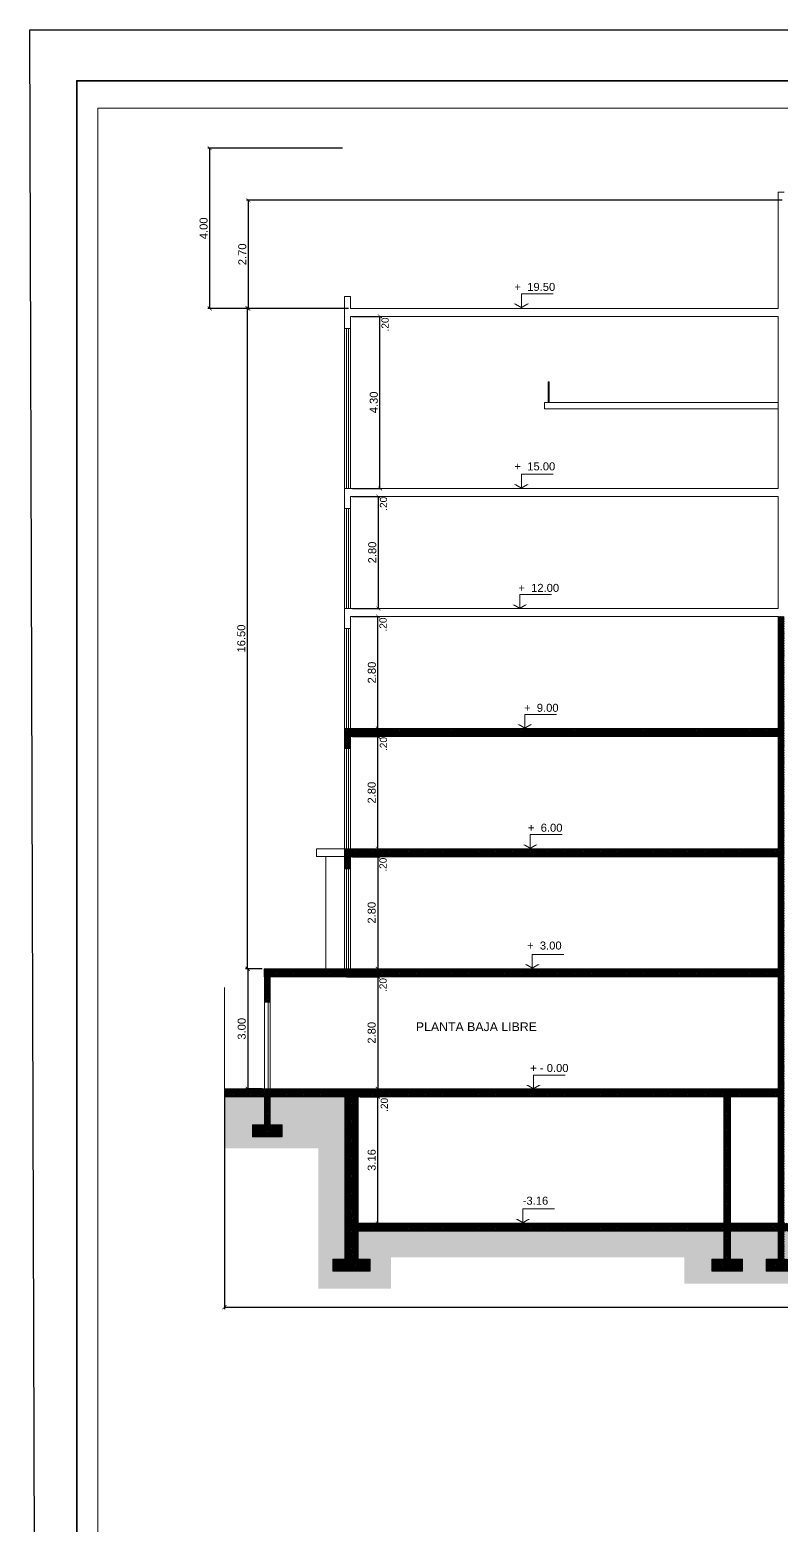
# Model space of a CAD drawing. Header units: millimetres. Extents: x 0 to 126, y 0 to 76.
# Drawn here: x 0 to 18.76, y 38.61 to 75.97 of the extents above; entities that cross this region are included whole.
import ezdxf
from ezdxf.enums import TextEntityAlignment as Align

# ---------------------------------------------------------------- set-up
doc = ezdxf.new("R2010")
doc.units = ezdxf.units.MM
for name, color, linetype, lineweight in [('1_MARCO', 7, 'Continuous', 35), ('1_ROTULO', 102, 'Continuous', 15), ('ARQUITECTÓNICO', 152, 'Continuous', 0)]:
    doc.layers.add(name, color=color, linetype=linetype, lineweight=lineweight)
doc.layers.add('_AR_Membrete', color=7, linetype='Continuous')
doc.layers.add('colum', color=1, linetype='Continuous')
doc.styles.add('PANROMAN', font='arial.ttf', dxfattribs={"height": 0.4})
doc.styles.get("Standard").update_dxf_attribs({"font": 'arial.ttf'})
doc.dimstyles.new('COTAS75', dxfattribs={"dimscale": 0, "dimtxt": 0.2, "dimasz": 0.1, "dimexe": 0.05, "dimexo": 0.05, "dimgap": 0.05, "dimtad": 1, "dimzin": 5, "dimdsep": 46, "dimtxsty": 'Standard', "dimblk1": 'ARCHTICK', "dimblk2": 'ARCHTICK', "dimsah": 1, "dimcen": 2.5, "dimclrd": 254, "dimclre": 1, "dimclrt": 256, "dimadec": 0, "dimazin": 0, "dimtfac": 1, "dimtix": 1, "dimtmove": 2, "dimatfit": 3, "dimldrblk": 'ARCHTICK', "dimfxl": 1, "dimtolj": 1, "dimtzin": 0, "dimarcsym": 0})
pattern_1 = [(45, (-745.800122, -61.529473), (-0.0212132034, 0.0212132034), []), (135, (-745.800122, -61.529473), (-0.0212132034, -0.0212132034), [])]

# ---------------------------------------------------------------- blocks, each defined once
blk = doc.blocks.new('_ArchTick')
at = {"layer": 'colum', "color": 0, "linetype": 'ByBlock', "const_width": 0.15}
blk.add_lwpolyline([(-0.5, -0.5), (0.5, 0.5)], dxfattribs=at)
blk = doc.blocks.new('*D59')
at = {"layer": 'ARQUITECTÓNICO', "color": 1, "lineweight": -2, "ltscale": 0.3, "transparency": 16777216}
for p, q in [((8.244, 49.315), (8.737, 49.315)), ((8.244, 46.155), (8.737, 46.155))]:
    blk.add_line(p, q, dxfattribs=at)
at = {"layer": 'ARQUITECTÓNICO', "color": 254, "lineweight": -2, "ltscale": 0.3, "transparency": 16777216}
blk.add_line((8.687, 46.155), (8.687, 49.315), dxfattribs=at)
at = {"layer": 'Defpoints', "color": 0, "ltscale": 0.3, "transparency": 16777216}
for p in [(8.194, 49.315), (8.687, 49.315), (8.194, 46.155)]:
    blk.add_point(p, dxfattribs=at)
at = {"layer": 'ARQUITECTÓNICO', "color": 254, "lineweight": -2, "ltscale": 0.3, "transparency": 16777216, "xscale": 0.1, "yscale": 0.1, "zscale": 0.1}
for p, rotation in [((8.687, 49.315), 90), ((8.687, 46.155), 270)]:
    blk.add_blockref('_ArchTick', p, dxfattribs=dict(at, rotation=rotation))
at = {"layer": 'ARQUITECTÓNICO', "ltscale": 0.3, "transparency": 16777216, "insert": (8.535, 47.735), "char_height": 0.2, "attachment_point": 5, "rotation": 90}
blk.add_mtext('\\A1;3.16', dxfattribs=at)
blk = doc.blocks.new('*D49')
at = {"layer": 'ARQUITECTÓNICO', "color": 1, "lineweight": -2, "ltscale": 0.3, "transparency": 16777216}
for p, q in [((7.907, 52.315), (8.737, 52.315)), ((7.907, 49.515), (8.737, 49.515))]:
    blk.add_line(p, q, dxfattribs=at)
at = {"layer": 'ARQUITECTÓNICO', "color": 254, "lineweight": -2, "ltscale": 0.3, "transparency": 16777216}
blk.add_line((8.687, 52.315), (8.687, 49.515), dxfattribs=at)
at = {"layer": 'Defpoints', "color": 0, "ltscale": 0.3, "transparency": 16777216}
for p in [(7.857, 52.315), (7.857, 49.515), (8.687, 49.515)]:
    blk.add_point(p, dxfattribs=at)
at = {"layer": 'ARQUITECTÓNICO', "color": 254, "lineweight": -2, "ltscale": 0.3, "transparency": 16777216, "xscale": 0.1, "yscale": 0.1, "zscale": 0.1}
for p, rotation in [((8.687, 52.315), 90), ((8.687, 49.515), 270)]:
    blk.add_blockref('_ArchTick', p, dxfattribs=dict(at, rotation=rotation))
at = {"layer": 'ARQUITECTÓNICO', "ltscale": 0.3, "transparency": 16777216, "insert": (8.535, 50.915), "char_height": 0.2, "attachment_point": 5, "rotation": 90}
blk.add_mtext('\\A1;2.80', dxfattribs=at)
blk = doc.blocks.new('*D60')
at = {"layer": 'ARQUITECTÓNICO', "color": 1, "lineweight": -2, "ltscale": 0.3, "transparency": 16777216}
for p, q in [((8.057, 55.315), (8.737, 55.315)), ((8.057, 52.515), (8.737, 52.515))]:
    blk.add_line(p, q, dxfattribs=at)
at = {"layer": 'ARQUITECTÓNICO', "color": 254, "lineweight": -2, "ltscale": 0.3, "transparency": 16777216}
blk.add_line((8.687, 55.315), (8.687, 52.515), dxfattribs=at)
at = {"layer": 'Defpoints', "color": 0, "ltscale": 0.3, "transparency": 16777216}
for p in [(8.007, 55.315), (8.007, 52.515), (8.687, 52.515)]:
    blk.add_point(p, dxfattribs=at)
at = {"layer": 'ARQUITECTÓNICO', "color": 254, "lineweight": -2, "ltscale": 0.3, "transparency": 16777216, "xscale": 0.1, "yscale": 0.1, "zscale": 0.1}
for p, rotation in [((8.687, 55.315), 90), ((8.687, 52.515), 270)]:
    blk.add_blockref('_ArchTick', p, dxfattribs=dict(at, rotation=rotation))
at = {"layer": 'ARQUITECTÓNICO', "ltscale": 0.3, "transparency": 16777216, "insert": (8.535, 53.915), "char_height": 0.2, "attachment_point": 5, "rotation": 90}
blk.add_mtext('\\A1;2.80', dxfattribs=at)
blk = doc.blocks.new('*D61')
at = {"layer": 'ARQUITECTÓNICO', "color": 1, "lineweight": -2, "ltscale": 0.3, "transparency": 16777216}
for p, q in [((8.057, 58.315), (8.738, 58.315)), ((8.057, 55.515), (8.738, 55.515))]:
    blk.add_line(p, q, dxfattribs=at)
at = {"layer": 'ARQUITECTÓNICO', "color": 254, "lineweight": -2, "ltscale": 0.3, "transparency": 16777216}
blk.add_line((8.688, 55.515), (8.688, 58.315), dxfattribs=at)
at = {"layer": 'Defpoints', "color": 0, "ltscale": 0.3, "transparency": 16777216}
for p in [(8.007, 58.315), (8.688, 58.315), (8.007, 55.515)]:
    blk.add_point(p, dxfattribs=at)
at = {"layer": 'ARQUITECTÓNICO', "color": 254, "lineweight": -2, "ltscale": 0.3, "transparency": 16777216, "xscale": 0.1, "yscale": 0.1, "zscale": 0.1}
for p, rotation in [((8.688, 58.315), 90), ((8.688, 55.515), 270)]:
    blk.add_blockref('_ArchTick', p, dxfattribs=dict(at, rotation=rotation))
at = {"layer": 'ARQUITECTÓNICO', "ltscale": 0.3, "transparency": 16777216, "insert": (8.536, 56.915), "char_height": 0.2, "attachment_point": 5, "rotation": 90}
blk.add_mtext('\\A1;2.80', dxfattribs=at)
blk = doc.blocks.new('*D62')
at = {"layer": 'ARQUITECTÓNICO', "color": 1, "lineweight": -2, "ltscale": 0.3, "transparency": 16777216}
for p, q in [((8.057, 61.315), (8.741, 61.315)), ((8.057, 58.515), (8.741, 58.515))]:
    blk.add_line(p, q, dxfattribs=at)
at = {"layer": 'ARQUITECTÓNICO', "color": 254, "lineweight": -2, "ltscale": 0.3, "transparency": 16777216}
blk.add_line((8.691, 58.515), (8.691, 61.315), dxfattribs=at)
at = {"layer": 'Defpoints', "color": 0, "ltscale": 0.3, "transparency": 16777216}
for p in [(8.007, 61.315), (8.691, 61.315), (8.007, 58.515)]:
    blk.add_point(p, dxfattribs=at)
at = {"layer": 'ARQUITECTÓNICO', "color": 254, "lineweight": -2, "ltscale": 0.3, "transparency": 16777216, "xscale": 0.1, "yscale": 0.1, "zscale": 0.1}
for p, rotation in [((8.691, 61.315), 90), ((8.691, 58.515), 270)]:
    blk.add_blockref('_ArchTick', p, dxfattribs=dict(at, rotation=rotation))
at = {"layer": 'ARQUITECTÓNICO', "ltscale": 0.3, "transparency": 16777216, "insert": (8.539, 59.915), "char_height": 0.2, "attachment_point": 5, "rotation": 90}
blk.add_mtext('\\A1;2.80', dxfattribs=at)
blk = doc.blocks.new('*D63')
at = {"layer": 'ARQUITECTÓNICO', "color": 1, "lineweight": -2, "ltscale": 0.3, "transparency": 16777216}
for p, q in [((8.057, 64.315), (8.751, 64.315)), ((8.057, 61.515), (8.751, 61.515))]:
    blk.add_line(p, q, dxfattribs=at)
at = {"layer": 'ARQUITECTÓNICO', "color": 254, "lineweight": -2, "ltscale": 0.3, "transparency": 16777216}
blk.add_line((8.701, 61.515), (8.701, 64.315), dxfattribs=at)
at = {"layer": 'Defpoints', "color": 0, "ltscale": 0.3, "transparency": 16777216}
for p in [(8.007, 64.315), (8.701, 64.315), (8.007, 61.515)]:
    blk.add_point(p, dxfattribs=at)
at = {"layer": 'ARQUITECTÓNICO', "color": 254, "lineweight": -2, "ltscale": 0.3, "transparency": 16777216, "xscale": 0.1, "yscale": 0.1, "zscale": 0.1}
for p, rotation in [((8.701, 64.315), 90), ((8.701, 61.515), 270)]:
    blk.add_blockref('_ArchTick', p, dxfattribs=dict(at, rotation=rotation))
at = {"layer": 'ARQUITECTÓNICO', "ltscale": 0.3, "transparency": 16777216, "insert": (8.549, 62.915), "char_height": 0.2, "attachment_point": 5, "rotation": 90}
blk.add_mtext('\\A1;2.80', dxfattribs=at)
blk = doc.blocks.new('*D64')
at = {"layer": 'ARQUITECTÓNICO', "color": 1, "lineweight": -2, "ltscale": 0.3, "transparency": 16777216}
for p, q in [((8.057, 68.815), (8.79, 68.815)), ((8.057, 64.515), (8.79, 64.515))]:
    blk.add_line(p, q, dxfattribs=at)
at = {"layer": 'ARQUITECTÓNICO', "color": 254, "lineweight": -2, "ltscale": 0.3, "transparency": 16777216}
blk.add_line((8.74, 64.515), (8.74, 68.815), dxfattribs=at)
at = {"layer": 'Defpoints', "color": 0, "ltscale": 0.3, "transparency": 16777216}
for p in [(8.007, 68.815), (8.74, 68.815), (8.007, 64.515)]:
    blk.add_point(p, dxfattribs=at)
at = {"layer": 'ARQUITECTÓNICO', "color": 254, "lineweight": -2, "ltscale": 0.3, "transparency": 16777216, "xscale": 0.1, "yscale": 0.1, "zscale": 0.1}
for p, rotation in [((8.74, 68.815), 90), ((8.74, 64.515), 270)]:
    blk.add_blockref('_ArchTick', p, dxfattribs=dict(at, rotation=rotation))
at = {"layer": 'ARQUITECTÓNICO', "ltscale": 0.3, "transparency": 16777216, "insert": (8.587, 66.665), "char_height": 0.2, "attachment_point": 5, "rotation": 90}
blk.add_mtext('\\A1;4.30', dxfattribs=at)
blk = doc.blocks.new('*D56')
at = {"layer": 'ARQUITECTÓNICO', "color": 1, "lineweight": -2, "ltscale": 0.3, "transparency": 16777216}
for p, q in [((4.857, 49.465), (4.857, 44.007)), ((35.994, 46.105), (35.994, 44.007))]:
    blk.add_line(p, q, dxfattribs=at)
at = {"layer": 'ARQUITECTÓNICO', "color": 254, "lineweight": -2, "ltscale": 0.3, "transparency": 16777216}
blk.add_line((4.857, 44.057), (35.994, 44.057), dxfattribs=at)
at = {"layer": 'Defpoints', "color": 0, "ltscale": 0.3, "transparency": 16777216}
for p in [(4.857, 49.515), (35.994, 46.155), (35.994, 44.057)]:
    blk.add_point(p, dxfattribs=at)
at = {"layer": 'ARQUITECTÓNICO', "color": 254, "lineweight": -2, "ltscale": 0.3, "transparency": 16777216, "xscale": 0.1, "yscale": 0.1, "zscale": 0.1, "rotation": 180}
blk.add_blockref('_ArchTick', (4.857, 44.057), dxfattribs=at)
at = {"layer": 'ARQUITECTÓNICO', "color": 254, "lineweight": -2, "ltscale": 0.3, "transparency": 16777216, "xscale": 0.1, "yscale": 0.1, "zscale": 0.1}
blk.add_blockref('_ArchTick', (35.994, 44.057), dxfattribs=at)
at = {"layer": 'ARQUITECTÓNICO', "ltscale": 0.3, "transparency": 16777216, "insert": (20.425, 44.209), "char_height": 0.2, "attachment_point": 5}
blk.add_mtext('\\A1;31.14', dxfattribs=at)
blk = doc.blocks.new('*D58')
at = {"layer": 'ARQUITECTÓNICO', "color": 1, "lineweight": -2, "transparency": 16777216}
for p, q in [((7.957, 69.015), (5.381, 69.015)), ((5.799, 52.515), (5.381, 52.515))]:
    blk.add_line(p, q, dxfattribs=at)
at = {"layer": 'ARQUITECTÓNICO', "color": 254, "lineweight": -2, "transparency": 16777216}
blk.add_line((5.431, 52.515), (5.431, 69.015), dxfattribs=at)
at = {"layer": 'Defpoints', "color": 0, "transparency": 16777216}
for p in [(5.431, 69.015), (8.007, 69.015), (5.849, 52.515)]:
    blk.add_point(p, dxfattribs=at)
at = {"layer": 'ARQUITECTÓNICO', "color": 254, "lineweight": -2, "transparency": 16777216, "xscale": 0.1, "yscale": 0.1, "zscale": 0.1}
for p, rotation in [((5.431, 69.015), 90), ((5.431, 52.515), 270)]:
    blk.add_blockref('_ArchTick', p, dxfattribs=dict(at, rotation=rotation))
at = {"layer": 'ARQUITECTÓNICO', "transparency": 16777216, "insert": (5.279, 60.765), "char_height": 0.2, "attachment_point": 5, "rotation": 90}
blk.add_mtext('\\A1;16.50', dxfattribs=at)
blk = doc.blocks.new('*D72')
at = {"layer": 'ARQUITECTÓNICO', "color": 1, "lineweight": -2, "transparency": 16777216}
for p, q in [((18.782, 71.715), (5.407, 71.715)), ((7.957, 69.015), (5.407, 69.015))]:
    blk.add_line(p, q, dxfattribs=at)
at = {"layer": 'ARQUITECTÓNICO', "color": 254, "lineweight": -2, "transparency": 16777216}
blk.add_line((5.457, 69.015), (5.457, 71.715), dxfattribs=at)
at = {"layer": 'Defpoints', "color": 0, "transparency": 16777216}
for p in [(5.457, 71.715), (18.832, 71.715), (8.007, 69.015)]:
    blk.add_point(p, dxfattribs=at)
at = {"layer": 'ARQUITECTÓNICO', "color": 254, "lineweight": -2, "transparency": 16777216, "xscale": 0.1, "yscale": 0.1, "zscale": 0.1}
for p, rotation in [((5.457, 71.715), 90), ((5.457, 69.015), 270)]:
    blk.add_blockref('_ArchTick', p, dxfattribs=dict(at, rotation=rotation))
at = {"layer": 'ARQUITECTÓNICO', "transparency": 16777216, "insert": (5.304, 70.365), "char_height": 0.2, "attachment_point": 5, "rotation": 90}
blk.add_mtext('\\A1;2.70', dxfattribs=at)
blk = doc.blocks.new('*D52')
at = {"layer": 'ARQUITECTÓNICO', "color": 1, "lineweight": -2, "transparency": 16777216}
for p, q in [((7.807, 73.015), (4.44, 73.015)), ((7.807, 69.015), (4.44, 69.015))]:
    blk.add_line(p, q, dxfattribs=at)
at = {"layer": 'ARQUITECTÓNICO', "color": 254, "lineweight": -2, "transparency": 16777216}
blk.add_line((4.49, 69.015), (4.49, 73.015), dxfattribs=at)
at = {"layer": 'Defpoints', "color": 0, "transparency": 16777216}
for p in [(4.49, 73.015), (7.857, 73.015), (7.857, 69.015)]:
    blk.add_point(p, dxfattribs=at)
at = {"layer": 'ARQUITECTÓNICO', "color": 254, "lineweight": -2, "transparency": 16777216, "xscale": 0.1, "yscale": 0.1, "zscale": 0.1}
for p, rotation in [((4.49, 73.015), 90), ((4.49, 69.015), 270)]:
    blk.add_blockref('_ArchTick', p, dxfattribs=dict(at, rotation=rotation))
at = {"layer": 'ARQUITECTÓNICO', "transparency": 16777216, "insert": (4.338, 71.015), "char_height": 0.2, "attachment_point": 5, "rotation": 90}
blk.add_mtext('\\A1;4.00', dxfattribs=at)
blk = doc.blocks.new('*D79')
at = {"layer": 'ARQUITECTÓNICO', "color": 1, "lineweight": -2, "transparency": 16777216}
for p, q in [((5.799, 52.515), (5.391, 52.515)), ((5.799, 49.515), (5.391, 49.515))]:
    blk.add_line(p, q, dxfattribs=at)
at = {"layer": 'ARQUITECTÓNICO', "color": 254, "lineweight": -2, "transparency": 16777216}
blk.add_line((5.441, 52.515), (5.441, 49.515), dxfattribs=at)
at = {"layer": 'Defpoints', "color": 0, "transparency": 16777216}
for p in [(5.849, 52.515), (5.441, 49.515), (5.849, 49.515)]:
    blk.add_point(p, dxfattribs=at)
at = {"layer": 'ARQUITECTÓNICO', "color": 254, "lineweight": -2, "transparency": 16777216, "xscale": 0.1, "yscale": 0.1, "zscale": 0.1}
for p, rotation in [((5.441, 52.515), 90), ((5.441, 49.515), 270)]:
    blk.add_blockref('_ArchTick', p, dxfattribs=dict(at, rotation=rotation))
at = {"layer": 'ARQUITECTÓNICO', "transparency": 16777216, "insert": (5.289, 51.015), "char_height": 0.2, "attachment_point": 5, "rotation": 90}
blk.add_mtext('\\A1;3.00', dxfattribs=at)

msp = doc.modelspace()

# ---------------------------------------------------------------- hatches: boundary and pattern name
at = {"layer": 'ARQUITECTÓNICO'}
h = msp.add_hatch(dxfattribs=at)
h.set_pattern_fill('U', color=256, scale=0.03, angle=45, style=0, double=1, pattern_type=0)
h.set_pattern_definition(pattern_1)
h.paths.add_polyline_path([(7.857, 55.515), (7.857, 55.015), (8.007, 55.015), (8.007, 55.315), (18.681, 55.315), (18.832, 55.315), (18.832, 61.315), (18.681, 61.315), (18.681, 58.515), (7.857, 58.515), (7.857, 58.015), (8.007, 58.015), (8.007, 58.315), (18.681, 58.315), (18.681, 55.515)])
h = msp.add_hatch(dxfattribs=at)
h.set_pattern_fill('U', color=256, scale=0.03, angle=45, style=0, double=1, pattern_type=0)
h.set_pattern_definition(pattern_1)
h.paths.add_polyline_path([(18.681, 52.315), (18.681, 49.515), (18.832, 49.515), (18.832, 55.315), (18.681, 55.315), (18.681, 52.515), (7.857, 52.515), (7.857, 52.315)])
h = msp.add_hatch(dxfattribs=at)
h.set_pattern_fill('U', color=256, scale=0.03, angle=45, style=0, double=1, pattern_type=0)
h.set_pattern_definition(pattern_1)
h.paths.add_polyline_path([(7.857, 52.315), (7.857, 52.349), (7.857, 52.515), (7.386, 52.515), (5.849, 52.515), (5.849, 52.315), (5.857, 52.315), (5.857, 51.683), (5.998, 51.683), (5.998, 52.315)])
h = msp.add_hatch(dxfattribs=at)
h.set_pattern_fill('U', color=256, scale=0.03, angle=45, style=0, double=1, pattern_type=0)
h.set_pattern_definition(pattern_1)
h.paths.add_polyline_path([(17.329, 45.955), (17.329, 46.155), (8.194, 46.155), (8.194, 45.955)], flags=17)
h.paths.add_polyline_path([(17.329, 45.255), (17.029, 45.255), (17.029, 44.955), (17.793, 44.955), (17.793, 45.255), (17.493, 45.255), (17.493, 49.315), (18.681, 49.315), (18.681, 45.255), (18.381, 45.255), (18.381, 44.955), (19.132, 44.955), (19.132, 45.255), (18.832, 45.255), (18.832, 49.315), (18.832, 49.515), (18.681, 49.515), (5.998, 49.515), (5.998, 49.315), (7.866, 49.315), (7.866, 45.255), (7.566, 45.255), (7.566, 44.955), (8.494, 44.955), (8.494, 45.255), (8.194, 45.255), (8.194, 49.315), (17.329, 49.315)])
h.paths.add_polyline_path([(6.298, 48.315), (6.298, 48.615), (5.998, 48.615), (5.998, 49.515), (5.857, 49.515), (5.857, 48.615), (5.557, 48.615), (5.557, 48.315)])
h.paths.add_polyline_path([(5.857, 49.315), (5.857, 49.515), (4.857, 49.515), (4.857, 49.315)])
at = {"layer": 'ARQUITECTÓNICO', "ltscale": 0.3}
h = msp.add_hatch(dxfattribs=at)
h.set_pattern_fill('ANSI38', color=256, scale=1.2, style=0)
h.set_pattern_definition([(45, (-745.80012, -61.52947), (-0.106066017, 0.106066017), []), (135, (-745.80012, -61.52947), (-0.318198052, 0.106066017), [0.375, -0.225])])
h.paths.add_polyline_path([(16.34, 45.307), (16.34, 44.65), (23.2, 44.65), (23.2, 45.432), (42.412, 45.432), (42.412, 44.65), (44.321, 44.65), (44.321, 48.058), (48.082, 48.058), (48.082, 48.515), (47.632, 48.515), (47.632, 48.815), (47.932, 48.815), (47.932, 49.315), (43.53, 49.315), (43.53, 45.255), (43.83, 45.255), (43.83, 44.955), (42.884, 44.955), (42.884, 45.255), (43.184, 45.255), (43.184, 45.955), (22.085, 45.955), (22.085, 45.255), (22.385, 45.255), (22.385, 44.955), (21.624, 44.955), (21.624, 45.255), (21.924, 45.255), (21.924, 45.955), (18.832, 45.955), (18.832, 45.255), (19.132, 45.255), (19.132, 44.955), (18.381, 44.955), (18.381, 45.255), (18.681, 45.255), (18.681, 45.955), (17.493, 45.955), (17.493, 45.255), (17.793, 45.255), (17.793, 44.955), (17.029, 44.955), (17.029, 45.255), (17.329, 45.255), (17.329, 45.955), (8.194, 45.955), (8.194, 45.255), (8.494, 45.255), (8.494, 44.955), (7.566, 44.955), (7.566, 45.255), (7.866, 45.255), (7.866, 49.315), (5.998, 49.315), (5.998, 48.615), (6.298, 48.615), (6.298, 48.315), (5.557, 48.315), (5.557, 48.615), (5.857, 48.615), (5.857, 49.315), (4.857, 49.315), (4.857, 48.027), (7.202, 48.027), (7.202, 44.525), (9.017, 44.525), (9.017, 45.307)])
at = {"layer": 'ARQUITECTÓNICO'}
h = msp.add_hatch(dxfattribs=at)
h.set_pattern_fill('U', color=256, scale=0.03, angle=45, style=0, double=1, pattern_type=0)
h.set_pattern_definition(pattern_1)
h.paths.add_polyline_path([(21.924, 45.955), (21.924, 46.155), (18.832, 46.155), (18.832, 45.955)])
h.paths.add_polyline_path([(17.493, 46.155), (17.493, 45.955), (18.681, 45.955), (18.681, 46.155)])

# ---------------------------------------------------------------- linework, layer by layer
at = {"layer": '1_MARCO', "color": 7}
msp.add_lwpolyline([(1.17, 1.182), (114.376, 1.182), (114.376, 74.702), (1.17, 74.702)], close=True, dxfattribs=at)
at = {"layer": '1_ROTULO', "color": 7}
msp.add_lwpolyline([(1.696, 1.539), (114.019, 1.539), (114.019, 74.015), (1.696, 74.015)], close=True, dxfattribs=at)
at = {"layer": '_AR_Membrete'}
msp.add_lwpolyline([(0, 75.972), (125.965, 75.972), (126.201, 0), (0.235, 0)], close=True, dxfattribs=at)
at = {"layer": 'ARQUITECTÓNICO', "ltscale": 0.3}
for p, q in [((18.681, 71.915), (18.681, 69.015)), ((18.832, 71.915), (18.681, 71.915)), ((7.857, 69.315), (8.007, 69.315)), ((7.857, 68.515), (7.857, 69.315)), ((8.007, 69.015), (8.007, 69.315)), ((8.007, 69.015), (18.681, 69.015)), ((8.007, 68.815), (18.681, 68.815)), ((8.007, 68.515), (8.007, 68.815)), ((18.681, 68.815), (18.681, 64.515)), ((7.857, 68.515), (8.007, 68.515)), ((7.857, 68.515), (7.857, 64.515)), ((7.907, 68.515), (7.907, 64.515)), ((7.957, 68.515), (7.957, 64.515)), ((8.007, 68.515), (8.007, 64.515)), ((7.857, 64.515), (18.681, 64.515)), ((7.857, 64.015), (7.857, 64.515)), ((8.007, 64.315), (18.681, 64.315)), ((8.007, 64.015), (8.007, 64.315)), ((18.681, 64.315), (18.681, 61.515)), ((7.857, 64.015), (8.007, 64.015)), ((7.857, 64.015), (7.857, 61.515)), ((7.907, 64.015), (7.907, 61.515)), ((7.957, 64.015), (7.957, 61.515)), ((8.007, 64.015), (8.007, 61.515)), ((7.857, 61.515), (18.681, 61.515)), ((7.857, 61.015), (7.857, 61.515)), ((8.007, 61.315), (18.681, 61.315)), ((8.007, 61.015), (8.007, 61.315)), ((18.681, 61.315), (18.681, 58.515)), ((7.857, 61.015), (8.007, 61.015)), ((7.857, 61.015), (7.857, 58.515)), ((7.907, 61.015), (7.907, 58.515)), ((7.957, 61.015), (7.957, 58.515)), ((8.007, 61.015), (8.007, 58.515)), ((7.857, 58.015), (7.857, 58.515)), ((18.681, 58.515), (7.857, 58.515)), ((8.007, 58.315), (18.681, 58.315)), ((8.007, 58.015), (8.007, 58.315)), ((18.681, 58.315), (18.681, 55.515)), ((7.857, 58.015), (8.007, 58.015)), ((7.857, 58.015), (7.857, 55.515)), ((7.907, 58.015), (7.907, 55.515)), ((7.957, 58.015), (7.957, 55.515)), ((8.007, 58.015), (8.007, 55.515)), ((7.157, 55.515), (7.157, 55.322)), ((7.857, 55.515), (7.157, 55.515)), ((7.386, 55.322), (7.157, 55.322)), ((7.857, 55.515), (18.681, 55.515)), ((7.857, 55.015), (7.857, 55.322)), ((8.007, 55.315), (18.681, 55.315)), ((8.007, 55.015), (8.007, 55.315)), ((18.681, 55.315), (18.681, 52.515)), ((7.857, 55.015), (8.007, 55.015)), ((7.857, 55.015), (7.857, 52.515)), ((7.907, 55.015), (7.907, 52.515)), ((7.957, 55.015), (7.957, 52.515)), ((8.007, 55.015), (8.007, 52.515)), ((5.857, 52.315), (5.857, 51.683)), ((5.998, 52.315), (5.998, 51.683)), ((7.857, 52.315), (5.998, 52.315)), ((7.857, 52.515), (18.681, 52.515)), ((7.857, 52.315), (18.681, 52.315)), ((18.681, 52.315), (18.681, 49.515)), ((5.857, 51.683), (5.998, 51.683)), ((5.857, 51.683), (5.857, 49.515)), ((5.948, 51.683), (5.948, 49.515)), ((5.998, 51.683), (5.998, 49.515)), ((4.857, 49.515), (5.857, 49.515)), ((4.857, 49.315), (5.857, 49.315)), ((5.857, 49.515), (18.681, 49.515)), ((5.857, 49.515), (5.857, 48.615)), ((5.998, 49.515), (5.998, 48.615)), ((5.998, 49.315), (7.866, 49.315)), ((7.866, 49.315), (7.866, 45.255)), ((8.194, 49.315), (8.194, 45.255)), ((8.194, 49.315), (17.329, 49.315)), ((17.329, 49.315), (17.329, 45.255)), ((17.493, 49.315), (18.681, 49.315)), ((17.493, 49.315), (17.493, 45.255)), ((18.681, 49.315), (18.681, 45.255)), ((5.557, 48.615), (5.857, 48.615)), ((5.557, 48.615), (5.557, 48.315)), ((5.998, 48.615), (6.298, 48.615)), ((6.298, 48.615), (6.298, 48.315)), ((5.557, 48.315), (6.298, 48.315)), ((8.194, 46.155), (17.329, 46.155)), ((8.194, 45.955), (17.329, 45.955)), ((17.493, 46.155), (18.681, 46.155)), ((17.493, 45.955), (18.681, 45.955)), ((7.566, 45.255), (7.566, 44.955)), ((7.566, 45.255), (7.866, 45.255)), ((8.194, 45.255), (8.494, 45.255)), ((8.494, 45.255), (8.494, 44.955)), ((17.029, 45.255), (17.329, 45.255)), ((17.029, 45.255), (17.029, 44.955)), ((17.493, 45.255), (17.793, 45.255)), ((17.793, 45.255), (17.793, 44.955)), ((18.381, 45.255), (18.681, 45.255)), ((18.381, 45.255), (18.381, 44.955)), ((7.566, 44.955), (8.494, 44.955)), ((17.029, 44.955), (17.793, 44.955)), ((18.381, 44.955), (19.132, 44.955))]:
    msp.add_line(p, q, dxfattribs=at)
at = {"layer": 'ARQUITECTÓNICO'}
for p, q in [((12.272, 69.376), (13.064, 69.376)), ((12.272, 69.376), (12.272, 69.019)), ((12.272, 64.868), (13.064, 64.868)), ((12.272, 64.868), (12.272, 64.51)), ((12.232, 61.862), (13.024, 61.862)), ((12.232, 61.862), (12.232, 61.504)), ((12.359, 58.871), (13.151, 58.871)), ((12.359, 58.871), (12.359, 58.513)), ((12.495, 55.867), (13.287, 55.867)), ((12.495, 55.867), (12.495, 55.509)), ((7.857, 55.515), (7.857, 55.322)), ((12.544, 52.874), (13.336, 52.874)), ((12.544, 52.874), (12.544, 52.516)), ((12.573, 49.86), (13.365, 49.86)), ((12.573, 49.86), (12.573, 49.502)), ((12.31, 46.513), (13.102, 46.513)), ((12.31, 46.513), (12.31, 46.155))]:
    msp.add_line(p, q, dxfattribs=at)
at = {"layer": 'ARQUITECTÓNICO', "color": 0}
for p, q in [((18.681, 66.665), (12.849, 66.665)), ((12.849, 66.665), (12.849, 66.507)), ((12.849, 66.507), (18.681, 66.507))]:
    msp.add_line(p, q, dxfattribs=at)
at = {"layer": 'ARQUITECTÓNICO', "ltscale": 10}
msp.add_line((4.857, 52.043), (4.857, 47.248), dxfattribs=at)
at = {"layer": 'ARQUITECTÓNICO', "color": 0}
msp.add_lwpolyline([(12.944, 66.665), (12.964, 66.665), (12.964, 67.151), (12.944, 67.151)], close=True, dxfattribs=at)
at = {"layer": 'ARQUITECTÓNICO', "ltscale": 0.3}
for points in [[(7.857, 52.515), (7.386, 52.515), (7.386, 55.322), (7.857, 55.322), (7.857, 55.015)], [(5.857, 52.315), (5.849, 52.315), (5.849, 52.515), (7.857, 52.515), (7.857, 52.515)]]:
    msp.add_lwpolyline(points, dxfattribs=at)
at = {"layer": 'ARQUITECTÓNICO', "color": 0}
msp.add_circle((12.954, 67.166), 0.0151, dxfattribs=at)
at = {"layer": 'ARQUITECTÓNICO'}
for points in [[(12.083, 69.128), (12.137, 69.128), (12.272, 69.019), (12.272, 69.05)], [(12.462, 69.128), (12.408, 69.128), (12.272, 69.019), (12.272, 69.05)], [(12.083, 64.619), (12.137, 64.619), (12.272, 64.51), (12.272, 64.541)], [(12.462, 64.619), (12.408, 64.619), (12.272, 64.51), (12.272, 64.541)], [(12.043, 61.614), (12.097, 61.614), (12.232, 61.504), (12.232, 61.536)], [(12.422, 61.614), (12.368, 61.614), (12.232, 61.504), (12.232, 61.536)], [(12.169, 58.623), (12.223, 58.623), (12.359, 58.513), (12.359, 58.544)], [(12.548, 58.623), (12.494, 58.623), (12.359, 58.513), (12.359, 58.544)], [(12.305, 55.618), (12.359, 55.618), (12.495, 55.509), (12.495, 55.54)], [(12.684, 55.618), (12.63, 55.618), (12.495, 55.509), (12.495, 55.54)], [(12.354, 52.626), (12.408, 52.626), (12.544, 52.516), (12.544, 52.548)], [(12.733, 52.626), (12.679, 52.626), (12.544, 52.516), (12.544, 52.548)], [(12.383, 49.612), (12.437, 49.612), (12.573, 49.502), (12.573, 49.534)], [(12.762, 49.612), (12.708, 49.612), (12.573, 49.502), (12.573, 49.534)], [(12.12, 46.265), (12.174, 46.265), (12.31, 46.155), (12.31, 46.186)], [(12.499, 46.265), (12.445, 46.265), (12.31, 46.155), (12.31, 46.186)]]:
    msp.add_solid(points, dxfattribs=at)

# ---------------------------------------------------------------- texts
at = {"layer": 'ARQUITECTÓNICO', "style": 'PANROMAN'}
for s, height, p in [('+  19.50', 0.2, (12.1, 69.451)), ('+  15.00', 0.2, (12.1, 64.967)), ('+  12.00', 0.2, (12.197, 61.931)), ('+  9.00', 0.2, (12.339, 58.935)), ('+  6.00', 0.2, (12.436, 55.938)), ('+  3.00', 0.2, (12.415, 52.995)), ('PLANTA BAJA LIBRE', 0.22, (9.637, 50.957)), ('+ - 0.00', 0.2, (12.494, 49.935))]:
    msp.add_text(s, height=height, dxfattribs=at).set_placement(p)
for p in [(8.868, 68.613), (8.828, 64.132), (8.817, 61.116), (8.827, 58.131), (8.817, 55.116), (8.817, 52.109), (8.848, 49.114)]:
    msp.add_text('.20', height=0.18, rotation=90, dxfattribs=at).set_placement(p, align=Align.MIDDLE)
at = {"layer": 'ARQUITECTÓNICO', "insert": (12.305, 46.819), "char_height": 0.2, "width": 3.25783, "attachment_point": 1, "style": 'PANROMAN'}
msp.add_mtext('-3.16', dxfattribs=at)

# ---------------------------------------------------------------- dimensions: what is measured, and where the dimension line sits
at = {"layer": 'ARQUITECTÓNICO'}
for base, p1, p2, picture, middle in [((4.49, 73.015), (7.857, 69.015), (7.857, 73.015), '*D52', (4.338, 71.015)), ((5.457, 71.715), (8.007, 69.015), (18.832, 71.715), '*D72', (5.304, 70.365)), ((5.431, 69.015), (5.849, 52.515), (8.007, 69.015), '*D58', (5.279, 60.765)), ((5.441, 49.515), (5.849, 52.515), (5.849, 49.515), '*D79', (5.289, 51.015))]:
    dim = msp.add_linear_dim(base=base, p1=p1, p2=p2, angle=90, dimstyle='COTAS75', override={"dimscale": 1}, dxfattribs=at)
    dim.commit()
    dim.dimension.update_dxf_attribs({"geometry": picture, "text_midpoint": middle})
at = {"layer": 'ARQUITECTÓNICO', "ltscale": 0.3}
for base, p1, p2, picture, middle in [((8.74, 68.815), (8.007, 64.515), (8.007, 68.815), '*D64', (8.587, 66.665)), ((8.701, 64.315), (8.007, 61.515), (8.007, 64.315), '*D63', (8.549, 62.915)), ((8.691, 61.315), (8.007, 58.515), (8.007, 61.315), '*D62', (8.539, 59.915)), ((8.688, 58.315), (8.007, 55.515), (8.007, 58.315), '*D61', (8.536, 56.915)), ((8.687, 52.515), (8.007, 55.315), (8.007, 52.515), '*D60', (8.535, 53.915)), ((8.687, 49.515), (7.857, 52.315), (7.857, 49.515), '*D49', (8.535, 50.915)), ((8.687, 49.315), (8.194, 46.155), (8.194, 49.315), '*D59', (8.535, 47.735))]:
    dim = msp.add_linear_dim(base=base, p1=p1, p2=p2, angle=90, dimstyle='COTAS75', override={"dimscale": 1}, dxfattribs=at)
    dim.commit()
    dim.dimension.update_dxf_attribs({"geometry": picture, "text_midpoint": middle})
dim = msp.add_linear_dim(base=(35.994, 44.057), p1=(4.857, 49.515), p2=(35.994, 46.155), text='31.14', dimstyle='COTAS75', override={"dimscale": 1}, dxfattribs=at)
dim.commit()
dim.dimension.update_dxf_attribs({"geometry": '*D56', "text_midpoint": (20.425, 44.209)})

doc.saveas('drawing.dxf')
